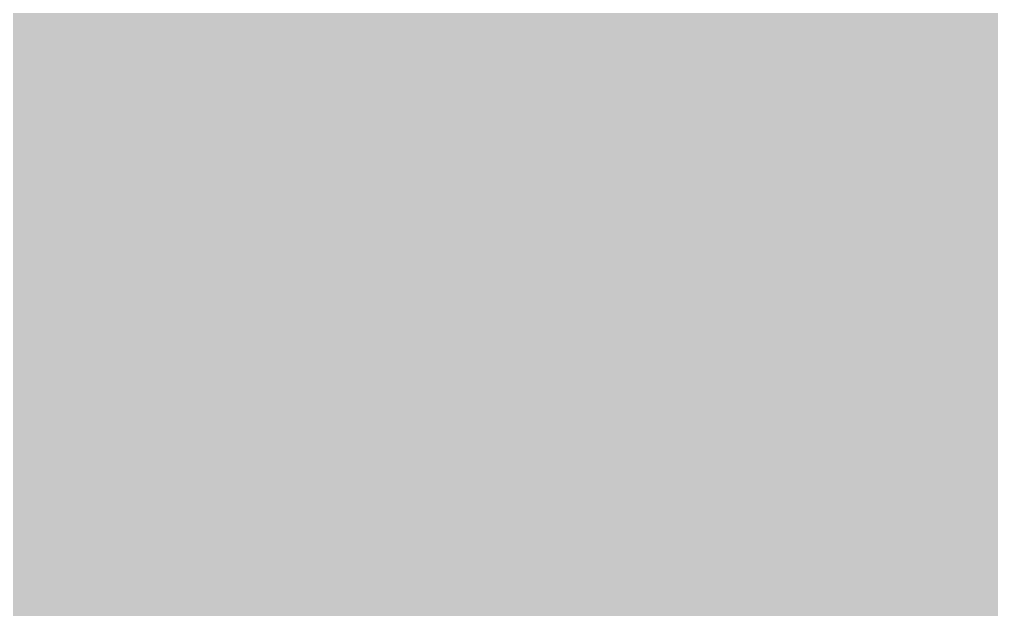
# Model space of a CAD drawing. Header units: millimetres. Extents: x 2519235 to 7246330, y 25937 to 201821.
# Drawn here: x 2744194 to 2744271, y 105466.2 to 105512.9 of the extents above; entities that cross this region are included whole.
import ezdxf

# ---------------------------------------------------------------- set-up
doc = ezdxf.new("R2010")
doc.units = ezdxf.units.MM
doc.set_wipeout_variables(frame=1)
doc.linetypes.add('CENTER', pattern=[50.800000000000004, 31.75, -6.35, 6.35, -6.35])
doc.linetypes.add('HIDDEN', pattern=[0.375, 0.25, -0.125])
for name, color, linetype in [('000 - EXISTING_CANOPY_MAIN_COLOR_1', 7, 'Continuous'), ('000 - STRUCTURE_STEEL_ACCESORIES_MAIN_COLOR_2', 7, 'Continuous'), ('000 - STRUCTURE_STEEL_ACCESORIES_WIPEOUT_', 7, 'Continuous'), ('010 - ASPG_ACCESSORIES_HATCH_', 7, 'Continuous'), ('010 - ASPG_ACCESSORIES_MAIN_COLOR_1', 7, 'Continuous'), ('010 - ASPG_ACCESSORIES_SUB_COLOR_1', 7, 'Continuous'), ('010 - ASPG_ACCESSORIES_SUB_COLOR_2', 7, 'Continuous'), ('010 - ASPG_ACCESSORIES_SYMBOL_', 7, 'Continuous'), ('010 - ASPG_ACCESSORIES_WIPEOUT_', 7, 'Continuous'), ('010 - ASPG_FASTERN_DEF_SUB', 7, 'Continuous'), ('010 - ASPG_FASTERN_MAIN_COLOR_1', 7, 'Continuous'), ('010 - ASPG_FASTERN_SUB_COLOR_2', 7, 'Continuous'), ('010 - ASPG_FASTERN_SUB_COLOR_3', 7, 'Continuous'), ('010 - ASPG_FLASHING_HATCH_', 7, 'Continuous'), ('010 - ASPG_FLASHING_WIPEOUT_', 7, 'Continuous'), ('Xref-PLAN-106.940$0$_PP-Dim', 7, 'Continuous')]:
    doc.layers.add(name, color=color, linetype=linetype)
pattern_1 = [(45, (68845973.91123614, -106253.6340706302), (-4.041115254481119, 4.041115254481119), []), (45, (68845976.60531414, -106253.6340706302), (-4.041115254481119, 4.041115254481119), [])]

# ---------------------------------------------------------------- blocks, each defined once
blk = doc.blocks.new('Xref-PLAN-106.940')
at = {"layer": 'Xref-PLAN-106.940$0$_PP-Dim', "color": 7}
for p, q in [((140694.1805612043, 10358.39471270935), (145669.1805612039, 10358.39471270935)), ((140694.1805612043, 10058.39471270935), (145669.1805612039, 10058.39471270935))]:
    blk.add_line(p, q, dxfattribs=at)
blk = doc.blocks.new('A$C53fc0519')
at = {"layer": '000 - EXISTING_CANOPY_MAIN_COLOR_1', "color": 7}
for p, q in [((27950.24117761571, -13147.85694077297), (28000.24117761571, -13147.85694077297)), ((27950.24117761571, -13147.85694077297), (27950.24117761571, -13275.00000015245)), ((28000.24117761571, -13275.00000015245), (28000.24117761571, -13147.85694077297)), ((27950.24117761571, -13153.39185968804), (28000.24117761571, -13153.39185968804))]:
    blk.add_line(p, q, dxfattribs=at)
blk = doc.blocks.new('A$C6d15e31b')
at = {"color": 7}
blk.add_blockref('Xref-PLAN-106.940', (-135619.3374636862, -23258.39544955263), dxfattribs=at)
at = {"layer": '000 - EXISTING_CANOPY_MAIN_COLOR_1', "color": 7}
blk.add_blockref('A$C53fc0519', (-18300, -52.14305922700441), dxfattribs=at)
blk = doc.blocks.new('*U3382')
at = {"layer": '010 - ASPG_ACCESSORIES_SUB_COLOR_2', "color": 7}
for p, q in [((-2.084999999999127, -1.547816335794778), (-2.084999999999127, 0)), ((2.084999999999013, -1.047816335789321), (2.084999999999127, 0)), ((-2.729999999999563, -1.899999999995998), (2.729999999999563, -1.399999999995998)), ((-2.084999999999127, -1.547816335789321), (2.084999999999127, -1.047816335789321)), ((2.729999999999563, -1.399999999995998), (2.084999999999127, -1.047816335789321)), ((2.729999999999563, -1.399999999995998), (2.084999999999127, -1.752183664200857)), ((-2.729999999999563, -1.899999999995998), (-2.084999999999127, -1.547816335789321)), ((-2.729999999999563, -1.899999999995998), (-2.084999999999127, -2.252183664200857)), ((-2.084999999999127, -2.252183664200857), (2.084999999999127, -1.752183664200857)), ((-2.084999999999013, -3.347816335790412), (-2.084999999999127, -2.252183664206314)), ((2.084999999999013, -2.847816335790412), (2.0849999999989, -1.752183664201084)), ((-2.084999999999127, -3.347816335790412), (2.084999999999127, -2.847816335790412)), ((2.729999999999563, -3.19999999999709), (2.084999999999127, -2.847816335790412)), ((-2.729999999999563, -3.69999999999709), (2.729999999999563, -3.19999999999709)), ((-2.729999999999563, -3.69999999999709), (-2.084999999999127, -3.347816335790412)), ((-2.729999999999563, -3.69999999999709), (-2.084999999999127, -4.052183664201948)), ((-2.084999999999127, -4.052183664201948), (2.084999999999127, -3.552183664201948)), ((2.729999999999563, -3.19999999999709), (2.084999999999127, -3.552183664201948)), ((2.084999999999241, -4.647816335791504), (2.084999999999241, -3.552183664201948)), ((-2.0849999999989, -5.147816335791504), (-2.084999999999013, -4.052183664201948)), ((-2.729999999999563, -5.499999999998181), (2.729999999999563, -4.999999999998181)), ((-2.729999999999563, -5.499999999998181), (2.729999999999563, -4.999999999998181)), ((-2.729999999999563, -5.499999999998181), (-2.084999999999127, -5.147816335791504)), ((-2.729999999999563, -5.499999999998181), (-2.084999999999127, -5.147816335791504)), ((-2.084999999999127, -5.147816335791504), (2.084999999999127, -4.647816335791504)), ((-2.084999999999127, -5.147816335791504), (2.084999999999127, -4.647816335791504)), ((-2.084999999999127, -5.852183664203039), (2.084999999999127, -5.352183664203039)), ((-2.084999999999127, -5.852183664203039), (2.084999999999127, -5.352183664203039)), ((2.729999999999563, -4.999999999998181), (2.084999999999127, -4.647816335791504)), ((2.729999999999563, -4.999999999998181), (2.084999999999127, -4.647816335791504)), ((2.729999999999563, -4.999999999998181), (2.084999999999127, -5.352183664203039)), ((2.729999999999563, -4.999999999998181), (2.084999999999127, -5.352183664203039)), ((2.084999999999127, -6.447816335792595), (2.084999999999127, -5.352183664203039)), ((2.084999999999127, -6.447816335792595), (2.084999999999241, -5.352183664203039)), ((-2.729999999999563, -5.499999999998181), (-2.084999999999127, -5.852183664203039)), ((-2.729999999999563, -5.499999999998181), (-2.084999999999127, -5.852183664203039)), ((-2.084999999999127, -6.947816335792595), (-2.0849999999989, -5.852183664203039)), ((-2.084999999999127, -6.947816335792595), (-2.084999999999127, -5.852183664203039)), ((-2.729999999999563, -7.299999999999272), (2.729999999999563, -6.799999999999272)), ((-2.084999999999127, -6.947816335792595), (2.084999999999127, -6.447816335792595)), ((2.729999999999563, -6.799999999999272), (2.084999999999127, -6.447816335792595)), ((2.729999999999563, -6.799999999999272), (2.084999999999127, -7.152183664204131)), ((-2.729999999999563, -7.299999999999272), (-2.084999999999127, -6.947816335792595)), ((-2.729999999999563, -7.299999999999272), (-2.084999999999127, -7.652183664204131)), ((-2.084999999999127, -7.652183664204131), (2.084999999999127, -7.152183664204131)), ((-2.084999999999127, -8.747816335793686), (-2.084999999999127, -7.652183664204131)), ((2.084999999999127, -8.247816335793686), (2.084999999999127, -7.152183664204131)), ((0.4333070988686814, -8.43729858455481), (2.084999999999127, -8.247816335793686)), ((2.729999999999563, -8.599999999998545), (2.084999999999127, -8.247816335793686)), ((-2.729999999999563, -9.099999999998545), (-2.084999999999127, -8.747816335793686)), ((-2.729999999999563, -9.099999999998545), (-1.568355612604137, -8.982641209644498)), ((-2.729999999999563, -9.099999999998545), (-2.084999999999127, -9.452183664205222)), ((-2.084999999999127, -8.747816335793686), (-1.064489079482883, -8.605286877620529)), ((0.7141825614198751, -8.775605983184505), (2.729999999999563, -8.599999999998545)), ((0.7141825614198751, -9.102437496409038), (2.084999999999127, -8.952183664205222)), ((2.729999999999563, -8.599999999998545), (2.084999999999127, -8.952183664205222)), ((2.084999999999127, -10.04781633579296), (2.084999999999127, -8.952183664205222)), ((-2.084999999999127, -9.452183664205222), (-1.629698446698967, -9.388594061787444)), ((-2.084999999999127, -10.54781633579296), (-2.084999999999127, -9.452183664205222)), ((-2.729999999999563, -10.89999999999964), (-2.084999999999127, -10.54781633579296)), ((-2.084999999999127, -10.54781633579296), (-1.798826981090315, -10.50784803706301)), ((0.7141825614198751, -10.20507654483481), (2.084999999999127, -10.04781633579296)), ((0.7141825614198751, -10.57560598318378), (2.729999999999563, -10.39999999999964)), ((0.7141825614198751, -10.90243749640831), (2.084999999999127, -10.75218366420449)), ((2.729999999999563, -10.39999999999964), (2.084999999999127, -10.04781633579296)), ((2.729999999999563, -10.39999999999964), (2.084999999999127, -10.75218366420449)), ((2.084999999999127, -10.75218366420449), (2.084999999999127, -15.59999999999854)), ((-2.729999999999563, -10.89999999999964), (-1.844567201240352, -10.81054635710279)), ((-2.729999999999563, -10.89999999999964), (-2.084999999999127, -11.25218366420449)), ((-2.084999999999127, -11.25218366420449), (-1.907557413303948, -11.22740118002912)), ((-2.084999999999127, -12.40167565273805), (-2.084999999999127, -11.25218366420449)), ((-2.084999999999127, -12.40167565273805), (-2.084999999999127, -15.59999999999854)), ((0, -17.19999999999891), (-2.084999999999127, -15.59999999999854)), ((0, -17.19999999999891), (2.084999999999127, -15.59999999999854))]:
    blk.add_line(p, q, dxfattribs=at)
blk.add_lwpolyline([(0, -17.19999999999891), (0.7141825614198751, -11.45704931750151), (0.7141825614198751, -8.736688384093213, 0.4176573264866609), (0.4106596181591158, -8.436709070021607, 0.07099332720072511), (-1.529698998669119, -8.726820576112004), (-2.084999999999127, -12.40167565273805)], format="xyb", dxfattribs=at)
at = {"layer": '010 - ASPG_ACCESSORIES_SYMBOL_', "color": 7, "linetype": 'CENTER'}
blk.add_line((0, 6.142561988594025), (0, -18.19999999999891), dxfattribs=at)
at = {"layer": '010 - ASPG_FASTERN_MAIN_COLOR_1', "color": 7}
for p, q in [((3.127500000000509, 5.450000000000728), (-3.127500000000509, 5.450000000000728)), ((-4.170000000000073, 5.049999999999272), (-4.170000000000073, 1.200000000000728)), ((-2.084999999999127, 5.049999999999272), (-2.084999999999127, 1.200000000000728)), ((2.084999999999127, 5.049999999999272), (2.084999999999127, 1.200000000000728)), ((4.170000000000073, 5.049999999999272), (4.170000000000073, 1.200000000000728)), ((-5.200000000000728, 0.8500000000003638), (-4.170000000000073, 1.200000000000728)), ((5.200000000000728, 0.8500000000003638), (-5.200000000000728, 0.8500000000003638)), ((4.170000000000073, 1.200000000000728), (-4.170000000000073, 1.200000000000728)), ((-2.57630675031578, 0.8500000000003638), (-2.084999999999127, 1.200000000000728)), ((2.44630675031658, 0.8500000000003638), (2.084999999999127, 1.200000000000728)), ((5.200000000000728, 0.8500000000003638), (4.170000000000073, 1.200000000000728)), ((-5.5, 0.5499999999992724), (-5.5, 0)), ((5.5, 0), (-5.5, 0)), ((5.5, 0.5499999999992724), (5.5, 0))]:
    blk.add_line(p, q, dxfattribs=at)
for centre, radius, start, end in [((-3.127500000000509, 3.891492187500262), 1.55850781249987, 48.01707852331997, 131.98292147668), ((0, -0.1840312499989523), 5.634031249999114, 68.2799117114248, 111.7200882885752), ((3.127500000000509, 3.891492187500262), 1.558507812499965, 48.01707852331997, 131.98292147668), ((-5.200000000000728, 0.5499999999992724), 0.3, 90, 180), ((5.200000000000728, 0.5499999999992724), 0.3, 0, 90)]:
    blk.add_arc(centre, radius, start, end, dxfattribs=at)
blk = doc.blocks.new('G$C7D677D58')
at = {"layer": '010 - ASPG_FASTERN_MAIN_COLOR_1'}
h = blk.add_hatch(dxfattribs=at)
h.set_pattern_fill('ANSI35', scale=0.02, angle=280.6768409131589, style=0)
h.set_pattern_definition([(145.6768409131589, (67.45353497568851, -13.09426057516771), (0.00281929956869494, 0.00412935224241727), []), (145.6768409131589, (67.45006064978782, -13.09491560150343), (0.00281929956869494, 0.00412935224241727), [0.006249999999999968, -0.001249999999999992, 0, -0.001249999999999992])])
h.paths.add_polyline_path([(0.02989179726182556, 0.01545000000078289), (0.02447319464567954, 0.01545000000078289), (0.02447319464567954, 0.0005500000004303729), (0.02989179726182556, 0.0005500000004303729)])
at = {"layer": '010 - ASPG_FASTERN_DEF_SUB', "color": 7, "ltscale": 0.1}
blk.add_line((0.03829179726176335, 0.007999999999924512), (0, 0.007999999999924512, -2.806346833239134e-06), dxfattribs=at)
at = {"layer": '010 - ASPG_FASTERN_MAIN_COLOR_1', "color": 7}
for p, q in [((0.01327319464712673, 0, -2.806346833239134e-06), (0.01327319464712673, 0.01599999999996271, -2.806346833239134e-06)), ((0.01327319464712673, 0.01599999999996271, -2.806346833239134e-06), (0.01447319464705288, 0.01599999999996271, -2.806346833239134e-06)), ((0.01447319464705288, 0.01599999999996271, -2.806346833239134e-06), (0.01447319464705288, 0, -2.806346833239134e-06)), ((0.02989179726182556, 0), (0.02989179726182556, 0.01599999999996271)), ((0.02989179726182556, 0.01599999999996271), (0.03109179726175171, 0.01599999999996271)), ((0.03109179726175171, 0.01599999999996271), (0.03109179726175171, 0)), ((0.01247319464710017, 0.01492820323028354, -2.806346833239134e-06), (0.007673194646940829, 0.01492820323028354, -2.806346833239134e-06)), ((0.03109179726175171, 0.001071796769679167), (0.03109179726175171, 0.01492820323028354)), ((0.03589179726191105, 0.01492820323028354), (0.03109179726175171, 0.01492820323028354)), ((0.006873194647141645, 0.002803847577297347, -2.806346833239134e-06), (0.006873194647141645, 0.01319615242266536, -2.806346833239134e-06)), ((0.01327319464712673, 0.002803847577297347, -2.806346833239134e-06), (0.01327319464712673, 0.01319615242266536, -2.806346833239134e-06)), ((0.03669179726193761, 0.002803847577297347), (0.03669179726193761, 0.01319615242266536)), ((0.002400000000079672, 0.01199999999994361, -2.806346833239134e-06), (0.001600000000053114, 0.01119999999991705, -2.806346833239134e-06)), ((0.006873194647141645, 0.01199999999994361, -2.806346833239134e-06), (0.002400000000079672, 0.01199999999994361, -2.806346833239134e-06)), ((0.001600000000053114, 0.00479999999993197, -2.806346833239134e-06), (0.001600000000053114, 0.01119999999991705, -2.806346833239134e-06)), ((0.006873194647141645, 0.01119999999991705, -2.806346833239134e-06), (0.001600000000053114, 0.01119999999991705, -2.806346833239134e-06)), ((0.01247319464710017, 0.01146410161504718, -2.806346833239134e-06), (0.007673194646940829, 0.01146410161504718, -2.806346833239134e-06)), ((0.03589179726191105, 0.01146410161504718), (0.03109179726175171, 0.01146410161504718)), ((0.006873194647141645, 0.00479999999993197, -2.806346833239134e-06), (0.001600000000053114, 0.00479999999993197, -2.806346833239134e-06)), ((0.002400000000079672, 0.003999999999905413, -2.806346833239134e-06), (0.001600000000053114, 0.00479999999993197, -2.806346833239134e-06)), ((0.006873194647141645, 0.003999999999905413, -2.806346833239134e-06), (0.002400000000079672, 0.003999999999905413, -2.806346833239134e-06)), ((0.01247319464710017, 0.00453589838480184, -2.806346833239134e-06), (0.007673194646940829, 0.00453589838480184, -2.806346833239134e-06)), ((0.03589179726191105, 0.00453589838480184), (0.03109179726175171, 0.00453589838480184)), ((0.01247319464710017, 0.001071796769679167, -2.806346833239134e-06), (0.007673194646940829, 0.001071796769679167, -2.806346833239134e-06)), ((0.03589179726191105, 0.001071796769679167), (0.03109179726175171, 0.001071796769679167)), ((0.01447319464705288, 0, -2.806346833239134e-06), (0.01327319464712673, 0, -2.806346833239134e-06)), ((0.03109179726175171, 0), (0.02989179726182556, 0))]:
    blk.add_line(p, q, dxfattribs=at)
blk.add_lwpolyline([(0.02989179726182556, 0.01545000000078289), (0.02447319464567954, 0.01545000000078289), (0.02447319464567954, 0.0005500000004303729), (0.02989179726182556, 0.0005500000004303729)], close=True, dxfattribs=at)
at = {"layer": '010 - ASPG_FASTERN_MAIN_COLOR_1', "color": 7, "elevation": -2.806346833239134e-06}
for points in [[(0.007673194646940829, 0.01492820323028354, 0.4618802153516978), (0.007673194646940829, 0.01146410161504718, 0.2309401076757868), (0.007673194646940829, 0.00453589838480184, 0.461880215351701), (0.007673194646940829, 0.001071796769679167)], [(0.01247319464710017, 0.01492820323028354, -0.4618802153516978), (0.01247319464710017, 0.01146410161504718, -0.2309401076757868), (0.01247319464710017, 0.00453589838480184, -0.461880215351701), (0.01247319464710017, 0.001071796769679167)], [(0.03589179726191105, 0.01492820323028354, -0.4618802153516978), (0.03589179726191105, 0.01146410161504718, -0.2309401076757868), (0.03589179726191105, 0.00453589838480184, -0.4618802153517009), (0.03589179726191105, 0.001071796769679167)]]:
    blk.add_lwpolyline(points, format="xyb", dxfattribs=at)
at = {"layer": '010 - ASPG_FASTERN_SUB_COLOR_2', "color": 7, "linetype": 'HIDDEN'}
for p, q in [((0.02989179726182556, 0.01199999999994361), (0.01447319464705288, 0.01199999999994361, -2.806346833239134e-06)), ((0.02989179726182556, 0.01119999999991705), (0.01447319464705288, 0.01119999999991705, -2.806346833239134e-06)), ((0.02989179726182556, 0.00479999999993197), (0.01447319464705288, 0.00479999999993197, -2.806346833239134e-06)), ((0.02989179726182556, 0.003999999999905413), (0.01447319464705288, 0.003999999999905413, -2.806346833239134e-06))]:
    blk.add_line(p, q, dxfattribs=at)
blk = doc.blocks.new('010 - ASPG_ACCESSORIES_BRACKET_FOR_FRAME_TYPE-1_CUT-VIEW')
at = {"color": 7}
blk.add_wipeout([(4.656612873077393e-10, 25.00000000008731), (4.656612873077393e-10, 1.8189894035458565e-12), (40, 1.8189894035458565e-12), (40, 3.000000000153044), (3.0000000003213074, 3.000000000153044), (3.0000000003213074, 25.00000000008731)], dxfattribs=at).dxf.layer = '010 - ASPG_ACCESSORIES_WIPEOUT_'
at = {"layer": '010 - ASPG_ACCESSORIES_HATCH_'}
h = blk.add_hatch(dxfattribs=at)
h.set_pattern_fill('ANSI32', scale=0.03)
h.set_pattern_definition(pattern_1)
h.paths.add_polyline_path([(1.452183664310724, 16.08500000019558), (1.100000000093132, 16.73000000005413), (0.7478163363412023, 16.08500000019558), (4.656612873077393e-10, 16.08500000019558), (4.656612873077393e-10, 25.00000000008731), (3.000000000465661, 25.00000000008731), (2.9848025678657, 16.08500000019558)])
h = blk.add_hatch(dxfattribs=at)
h.set_pattern_fill('ANSI32', scale=0.03)
h.set_pattern_definition(pattern_1)
h.paths.add_polyline_path([(4.656612873077393e-10, 0), (4.656612873077393e-10, 11.78062006374239), (0.1825785292312503, 11.91500000003725), (1.247816335875541, 11.91500000003725), (1.600000000558794, 11.27000000019325), (1.952183664776385, 11.91500000003725), (3.000000000465661, 11.9150000000518), (3.000000000465661, 3.000000000160071), (19.70000000018626, 3.000000000043656), (19.70000000018626, 1.164153218269348e-10)])
h = blk.add_hatch(dxfattribs=at)
h.set_pattern_fill('ANSI32', scale=0.03)
h.set_pattern_definition(pattern_1)
h.paths.add_polyline_path([(28.70000000018626, 1.164153218269348e-10), (28.70000000018626, 3.000000000043656), (40, 3.000000000160071), (40, 0)])
at = {"layer": '010 - ASPG_ACCESSORIES_MAIN_COLOR_1', "color": 7}
blk.add_lwpolyline([(4.656612873077393e-10, 25.00000000008731), (4.656612873077393e-10, 0), (40, 0), (40, 3.000000000160071), (3.000000000465661, 3.000000000160071), (3.000000000465661, 25.00000000008731)], close=True, dxfattribs=at)
at = {"layer": '010 - ASPG_ACCESSORIES_SUB_COLOR_1', "color": 7}
for points in [[(1.452183664310724, 16.08500000019558), (1.100000000093132, 16.73000000005413), (0.7478163363412023, 16.08500000019558), (4.656612873077393e-10, 16.08500000019558), (4.656612873077393e-10, 25.00000000008731), (3.000000000465661, 25.00000000008731), (2.9848025678657, 16.08500000019558)], [(4.656612873077393e-10, 0), (4.656612873077393e-10, 11.78062006374239), (0.1825785292312503, 11.91500000003725), (1.247816335875541, 11.91500000003725), (1.600000000558794, 11.27000000019325), (1.952183664776385, 11.91500000003725), (3.000000000465661, 11.9150000000518), (3.000000000465661, 3.000000000160071), (19.70000000018626, 3.000000000043656), (19.70000000018626, 1.164153218269348e-10)], [(28.70000000018626, 1.164153218269348e-10), (28.70000000018626, 3.000000000043656), (40, 3.000000000160071), (40, 0)]]:
    blk.add_lwpolyline(points, close=True, dxfattribs=at)
blk = doc.blocks.new('G$CF155826C')
at = {"layer": '010 - ASPG_FASTERN_DEF_SUB', "color": 7, "ltscale": 0.1}
blk.add_line((0, 0.007999999999924512), (0.03829179726176335, 0.007999999999924512, -2.806346833239134e-06), dxfattribs=at)
at = {"layer": '010 - ASPG_FASTERN_MAIN_COLOR_1', "color": 7}
for p, q in [((0.007200000000011642, 0.01599999999996271), (0.007200000000011642, 0)), ((0.00839999999993779, 0.01599999999996271), (0.007200000000011642, 0.01599999999996271)), ((0.00839999999993779, 0), (0.00839999999993779, 0.01599999999996271)), ((0.02381860261471047, 0.01599999999996271, -2.806346833239134e-06), (0.02381860261471047, 0, -2.806346833239134e-06)), ((0.02501860261463662, 0.01599999999996271, -2.806346833239134e-06), (0.02381860261471047, 0.01599999999996271, -2.806346833239134e-06)), ((0.02501860261463662, 0, -2.806346833239134e-06), (0.02501860261463662, 0.01599999999996271, -2.806346833239134e-06)), ((0.002399999999852298, 0.01492820323028354), (0.007200000000011642, 0.01492820323028354)), ((0.007200000000011642, 0.001071796769679167), (0.007200000000011642, 0.01492820323028354)), ((0.02581860261466318, 0.01492820323028354, -2.806346833239134e-06), (0.03061860261482252, 0.01492820323028354, -2.806346833239134e-06)), ((0.001599999999825741, 0.002803847577297347), (0.001599999999825741, 0.01319615242266536)), ((0.02501860261463662, 0.002803847577297347, -2.806346833239134e-06), (0.02501860261463662, 0.01319615242266536, -2.806346833239134e-06)), ((0.0314186026146217, 0.002803847577297347, -2.806346833239134e-06), (0.0314186026146217, 0.01319615242266536, -2.806346833239134e-06)), ((0.0314186026146217, 0.01199999999994361, -2.806346833239134e-06), (0.03589179726168368, 0.01199999999994361, -2.806346833239134e-06)), ((0.03589179726168368, 0.01199999999994361, -2.806346833239134e-06), (0.03669179726171024, 0.01119999999991705, -2.806346833239134e-06)), ((0.002399999999852298, 0.01146410161504718), (0.007200000000011642, 0.01146410161504718)), ((0.02581860261466318, 0.01146410161504718, -2.806346833239134e-06), (0.03061860261482252, 0.01146410161504718, -2.806346833239134e-06)), ((0.0314186026146217, 0.01119999999991705, -2.806346833239134e-06), (0.03669179726171024, 0.01119999999991705, -2.806346833239134e-06)), ((0.03669179726171024, 0.00479999999993197, -2.806346833239134e-06), (0.03669179726171024, 0.01119999999991705, -2.806346833239134e-06)), ((0.0314186026146217, 0.00479999999993197, -2.806346833239134e-06), (0.03669179726171024, 0.00479999999993197, -2.806346833239134e-06)), ((0.03589179726168368, 0.003999999999905413, -2.806346833239134e-06), (0.03669179726171024, 0.00479999999993197, -2.806346833239134e-06)), ((0.002399999999852298, 0.00453589838480184), (0.007200000000011642, 0.00453589838480184)), ((0.02581860261466318, 0.00453589838480184, -2.806346833239134e-06), (0.03061860261482252, 0.00453589838480184, -2.806346833239134e-06)), ((0.0314186026146217, 0.003999999999905413, -2.806346833239134e-06), (0.03589179726168368, 0.003999999999905413, -2.806346833239134e-06)), ((0.002399999999852298, 0.001071796769679167), (0.007200000000011642, 0.001071796769679167)), ((0.02581860261466318, 0.001071796769679167, -2.806346833239134e-06), (0.03061860261482252, 0.001071796769679167, -2.806346833239134e-06)), ((0.007200000000011642, 0), (0.00839999999993779, 0)), ((0.02381860261471047, 0, -2.806346833239134e-06), (0.02501860261463662, 0, -2.806346833239134e-06))]:
    blk.add_line(p, q, dxfattribs=at)
at = {"layer": '010 - ASPG_FASTERN_MAIN_COLOR_1', "color": 7, "elevation": -2.806346833239134e-06}
for points in [[(0.002399999999852298, 0.01492820323028354, 0.4618802153516978), (0.002399999999852298, 0.01146410161504718, 0.2309401076757868), (0.002399999999852298, 0.00453589838480184, 0.4618802153517009), (0.002399999999852298, 0.001071796769679167)], [(0.02581860261466318, 0.01492820323028354, 0.4618802153516978), (0.02581860261466318, 0.01146410161504718, 0.2309401076757868), (0.02581860261466318, 0.00453589838480184, 0.461880215351701), (0.02581860261466318, 0.001071796769679167)], [(0.03061860261482252, 0.01492820323028354, -0.4618802153516978), (0.03061860261482252, 0.01146410161504718, -0.2309401076757868), (0.03061860261482252, 0.00453589838480184, -0.461880215351701), (0.03061860261482252, 0.001071796769679167)]]:
    blk.add_lwpolyline(points, format="xyb", dxfattribs=at)
at = {"layer": '010 - ASPG_FASTERN_SUB_COLOR_3', "color": 7, "linetype": 'HIDDEN'}
for p, q in [((0.00839999999993779, 0.01199999999994361), (0.02381860261471047, 0.01199999999994361, -2.806346833239134e-06)), ((0.00839999999993779, 0.01119999999991705), (0.02381860261471047, 0.01119999999991705, -2.806346833239134e-06)), ((0.00839999999993779, 0.00479999999993197), (0.02381860261471047, 0.00479999999993197, -2.806346833239134e-06)), ((0.00839999999993779, 0.003999999999905413), (0.02381860261471047, 0.003999999999905413, -2.806346833239134e-06))]:
    blk.add_line(p, q, dxfattribs=at)
blk = doc.blocks.new('*U2120')
at = {"color": 7, "xscale": -1, "rotation": 270}
blk.add_blockref('*U3382', (3, 10.99999999995634), dxfattribs=at)
at = {"color": 7}
blk.add_wipeout([(50.07505922555445, 75.00000000008585), (50.075059225554455, 29.999999999649287), (5.075059225549907, 29.999999999649276), (5.075059225549907, 25.00000000008583), (55.07505922554991, 25.00000000008584), (55.0750592255499, 75.00000000008585)], dxfattribs=at).dxf.layer = '000 - STRUCTURE_STEEL_ACCESORIES_WIPEOUT_'
at = {"layer": '010 - ASPG_ACCESSORIES_HATCH_'}
h = blk.add_hatch(dxfattribs=at)
h.set_pattern_fill('ANSI32', scale=0.03, angle=-90.00000000000001)
h.set_pattern_definition([(315, (-106127.4142143147, -14494238.67851865), (1.01027881362028, 1.01027881362028), []), (315, (-106127.4142143147, -14494239.35203815), (1.01027881362028, 1.01027881362028), [])])
h.paths.add_polyline_path([(50.07505922554991, 75.00000000008583), (50.07505922554991, 30.00000000008583), (5.075059225549907, 30.00000000008583), (5.075059225549907, 25.00000000008583), (55.07505922554991, 25.00000000008583), (55.07505922554991, 75.00000000008583)])
at = {"layer": '000 - STRUCTURE_STEEL_ACCESORIES_MAIN_COLOR_2', "color": 7}
blk.add_lwpolyline([(50.07505922554991, 75.00000000008583), (50.07505922554991, 30.00000000008583), (5.075059225549907, 30.00000000008583), (5.075059225549907, 25.00000000008583), (55.07505922554991, 25.00000000008583), (55.07505922554991, 75.00000000008583)], close=True, dxfattribs=at)
at = {"color": 7, "xscale": -1000, "yscale": 1000, "zscale": 1000}
for name, p, rotation in [('G$CF155826C', (41.67505922561212, 60.50000000006719), 180), ('G$C7D677D58', (32.1999999997206, 46.47319464563043, 0.001403173416619567), 90)]:
    blk.add_blockref(name, p, dxfattribs=dict(at, rotation=rotation))
at = {"color": 7, "xscale": -1, "rotation": 180}
blk.add_blockref('010 - ASPG_ACCESSORIES_BRACKET_FOR_FRAME_TYPE-1_CUT-VIEW', (-4.656612873077393e-10, 25.00000000008731), dxfattribs=at)
blk = doc.blocks.new('*U2955')
at = {"color": 7}
blk.add_wipeout([(0, 69.29999999994789), (1528.5430975178397, 69.29999999985239), (1649.8430975180727, -52.00000000009277), (0, -51.99999999999727)], dxfattribs=at).dxf.layer = '010 - ASPG_FLASHING_WIPEOUT_'
at = {"layer": '010 - ASPG_FLASHING_HATCH_'}
h = blk.add_hatch(dxfattribs=at)
h.set_pattern_fill('DOTS', scale=0.1)
h.set_pattern_definition([(0, (0, 0), (3.96875, 7.9375), [0, -7.9375])])
h.paths.add_polyline_path([(-2.8421709430404e-14, 69.29999999999998), (1528.543097518018, 69.2999999999051), (1649.843097518251, -52.0000000000949), (3.155443620884047e-30, -52.00000000000001)])
blk = doc.blocks.new('W-1-PP17-ENT1_REV03_20260621-000232_LOPF_FLASHING')
at = {"color": 7, "xscale": -1, "rotation": 180}
blk.add_blockref('*U2955', (8401, -13247.99999999907), dxfattribs=at)

msp = doc.modelspace()

# ---------------------------------------------------------------- block references
at = {"color": 7}
msp.add_blockref('A$C6d15e31b', (2734544.160699638, 118712.9420134598), dxfattribs=at)

# ---------------------------------------------------------------- next in the draw order: block references
at = {"color": 7, "rotation": 90}
msp.add_blockref('*U2120', (2744234.160699637, 105462.9420134587), dxfattribs=at)

# ---------------------------------------------------------------- next in the draw order: block references
msp.add_blockref('*U2120', (2744234.160699637, 105462.9420134587), dxfattribs=at)

# ---------------------------------------------------------------- next in the draw order: block references
at = {"color": 7}
msp.add_blockref('W-1-PP17-ENT1_REV03_20260621-000232_LOPF_FLASHING', (2734544.160699638, 118712.9420134598), dxfattribs=at)

doc.saveas('drawing.dxf')
